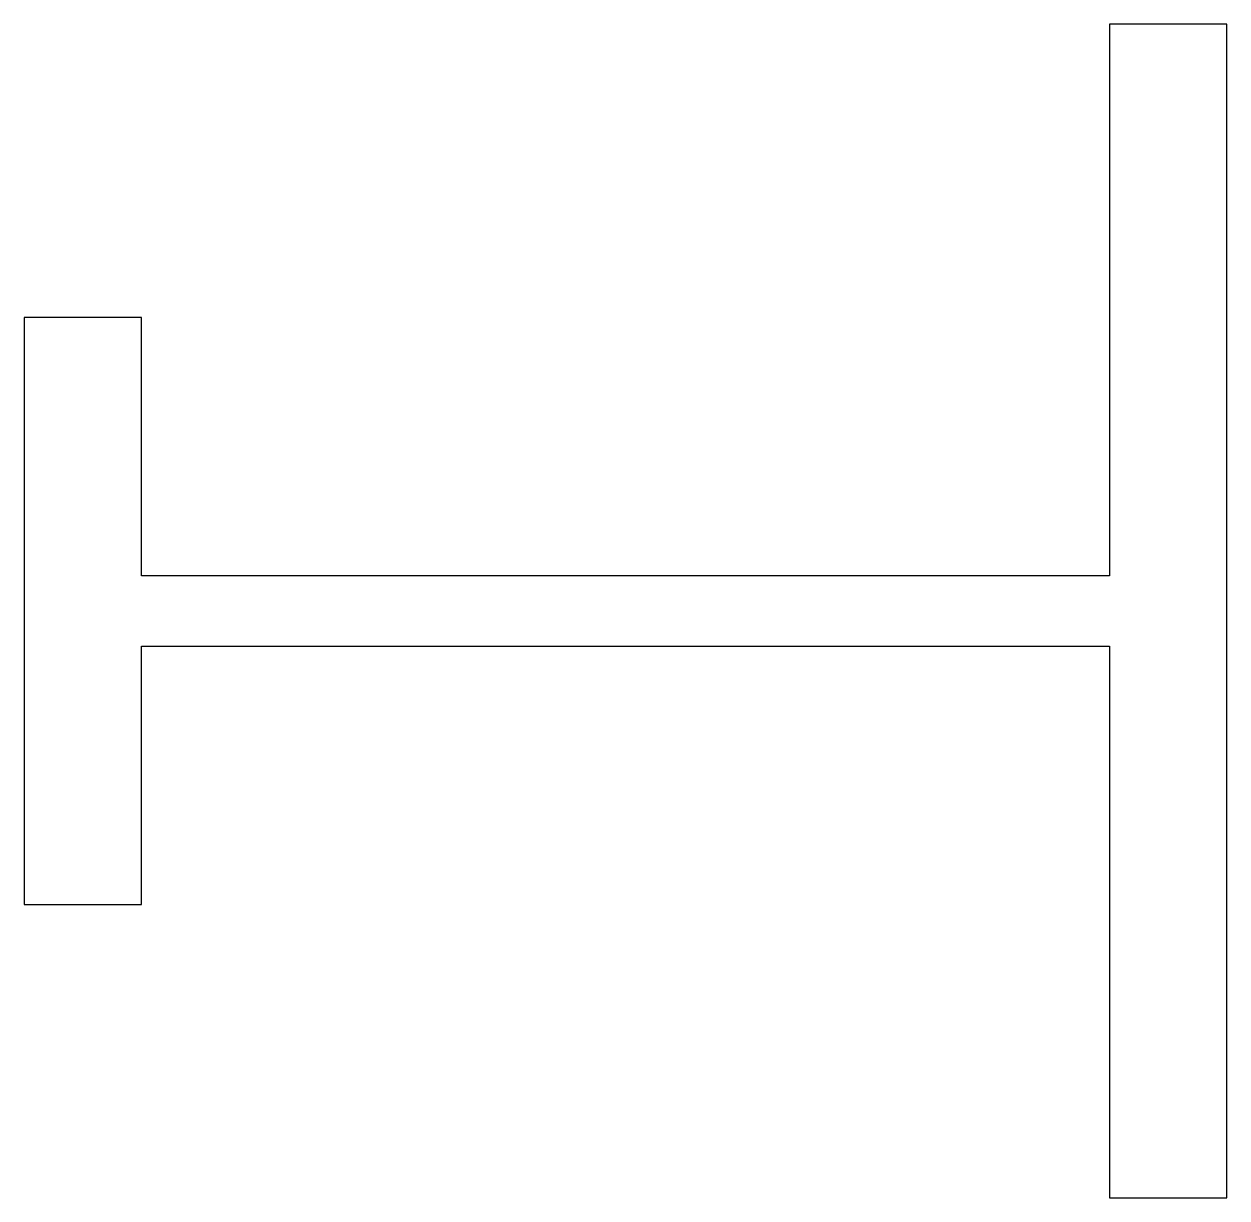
# Model space of a CAD drawing. Extents: x 213.5 to 234, y 296 to 316.
import ezdxf

# ---------------------------------------------------------------- set-up
doc = ezdxf.new("R2010")
doc.units = 0
doc.layers.get('0').update_dxf_attribs({"linetype": 'CONTINUOUS'})

msp = doc.modelspace()

# ---------------------------------------------------------------- linework, layer by layer
at = {"ltscale": 0.05}
msp.add_lwpolyline([(215.492, 311.012), (213.492, 311.012), (213.492, 301.012), (215.492, 301.012), (215.492, 305.412), (231.992, 305.412), (231.992, 296.012), (233.992, 296.012), (233.992, 316.012), (231.992, 316.012), (231.992, 306.612), (215.492, 306.612)], close=True, dxfattribs=at)

doc.saveas('drawing.dxf')
